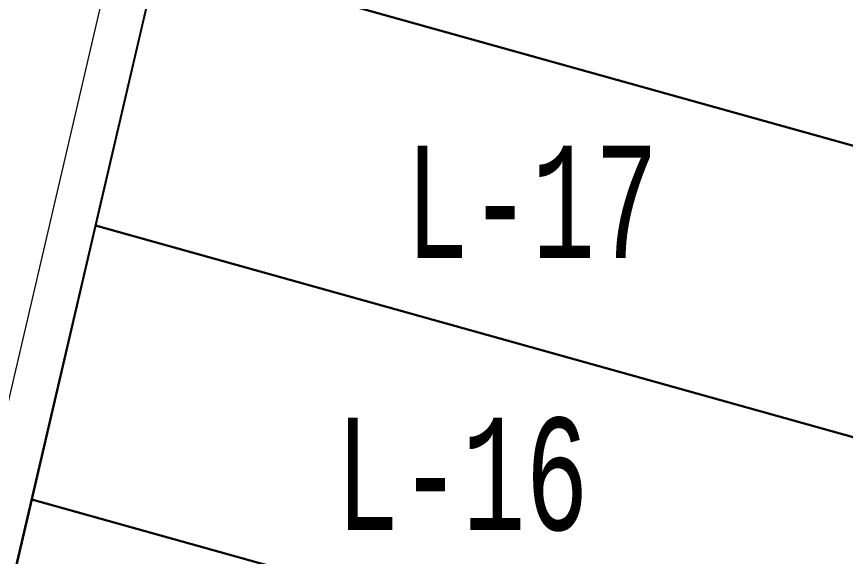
# Model space of a CAD drawing. Header units: millimetres. Extents: x 474016 to 477875, y 2288607 to 2292200.
# Drawn here: x 474316.35 to 474353.24, y 2289430.1 to 2289454.12 of the extents above; entities that cross this region are included whole.
import ezdxf
from ezdxf.enums import TextEntityAlignment as Align

# ---------------------------------------------------------------- set-up
doc = ezdxf.new("R2010")
doc.units = ezdxf.units.MM
doc.header["$LTSCALE"] = 50
doc.layers.add('BANQUETA', color=251, linetype='Continuous', lineweight=5)
doc.layers.add('CVL_LOTIF', color=1, linetype='Continuous')
doc.layers.add('MZ Y LT', color=7, linetype='Continuous', lineweight=13, true_color=0x0d2bf2)
doc.styles.add('MONOTXT4', font='MONOTXT4.shx', dxfattribs={"width": 0.55})

msp = doc.modelspace()

# ---------------------------------------------------------------- linework, layer by layer
at = {"layer": 'BANQUETA'}
msp.add_lwpolyline([(474390.788, 2289555.222), (474309.95, 2289265.887, -0.414214), (474307.486, 2289264.499), (474281.413, 2289271.783, -0.401534), (474278.594, 2289276.543), (474350.659, 2289585.773, -0.554723), (474353.871, 2289586.869), (474390.125, 2289557.31, -0.298203)], format="xyb", close=True, dxfattribs=at)
at = {"layer": 'CVL_LOTIF'}
msp.add_line((474280.107, 2289274.225), (474352.607, 2289585.319), dxfattribs=at)
for points in [[(474325.543, 2289469.19), (474322.704, 2289457.004), (474358.959, 2289446.875), (474362.323, 2289458.914)], [(474322.704, 2289457.004), (474319.864, 2289444.819), (474355.595, 2289434.836), (474358.959, 2289446.875)], [(474319.864, 2289444.819), (474317.024, 2289432.634), (474352.232, 2289422.797), (474355.595, 2289434.836)], [(474317.024, 2289432.634), (474314.184, 2289420.448), (474348.868, 2289410.758), (474352.232, 2289422.797)]]:
    msp.add_lwpolyline(points, close=True, dxfattribs=at)

# ---------------------------------------------------------------- texts
at = {"layer": 'MZ Y LT', "lineweight": 13, "style": 'MONOTXT4', "width": 0.65}
for s, p in [('L-17', (474339.28, 2289445.883)), ('L-16', (474336.179, 2289433.771))]:
    msp.add_text(s, height=5, dxfattribs=at).set_placement(p, align=Align.MIDDLE)

doc.saveas('drawing.dxf')
